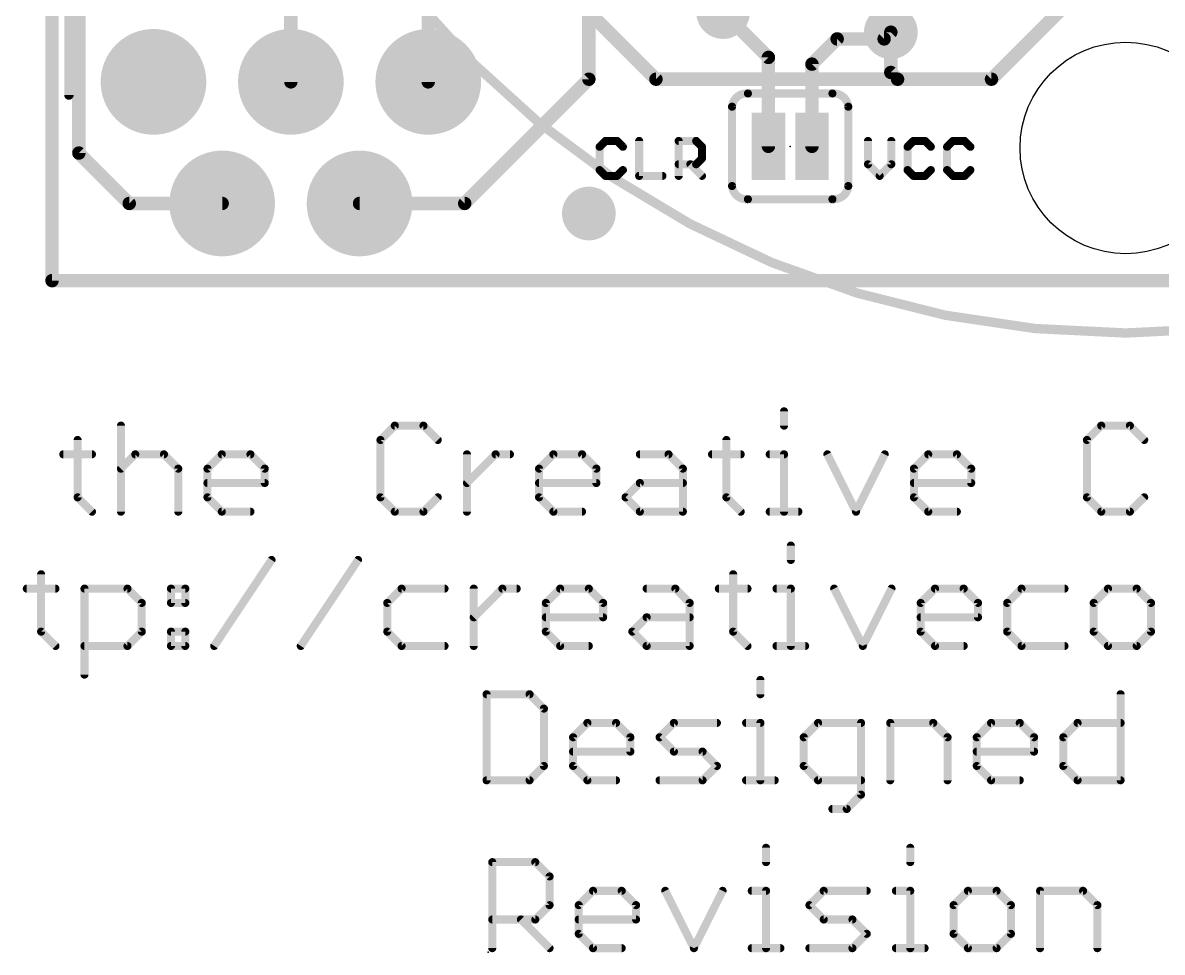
# Model space of a CAD drawing. Extents: x -24 to 84, y -14 to 41.
# Drawn here: x -0.55 to 21.01, y -12.7 to 4.88 of the extents above; entities that cross this region are included whole.
import ezdxf

# ---------------------------------------------------------------- set-up
doc = ezdxf.new("R2010")
doc.units = 0
for name, color, linetype in [('1', 12, 'CONTINUOUS'), ('16', 132, 'CONTINUOUS'), ('17', 110, 'CONTINUOUS'), ('18', 110, 'CONTINUOUS'), ('20', 53, 'CONTINUOUS'), ('21', 41, 'CONTINUOUS'), ('22', 40, 'CONTINUOUS'), ('23', 53, 'CONTINUOUS'), ('51', 53, 'CONTINUOUS')]:
    doc.layers.add(name, color=color, linetype=linetype)

# ---------------------------------------------------------------- blocks, each defined once
blk = doc.blocks.new('RECT')
blk.add_solid([(-0.5, -0.5), (0.5, -0.5), (-0.5, 0.5), (0.5, 0.5)])
blk = doc.blocks.new('ROUNDP')
at = {"const_width": 0.5}
blk.add_lwpolyline([(0, -0.25, 1), (0, 0.25, 1), (0, -0.25)], format="xyb", dxfattribs=at)
blk = doc.blocks.new('ROUNDV')
at = {"const_width": 0.5}
blk.add_lwpolyline([(0, -0.25, 1), (0, 0.25, 1), (0, -0.25)], format="xyb", dxfattribs=at)

msp = doc.modelspace()

# ---------------------------------------------------------------- linework, layer by layer
at = {"layer": '1', "const_width": 0.254}
for points in [[(0, 40.64), (0, 0)], [(10.16, 3.81), (10.16, 6.77)], [(7.12, 3.76), (7.12, 6.27)], [(0.508, 2.413), (0.508, 5.588)], [(4.52, 3.76), (4.52, 5.155)], [(13.5581, 4.2219), (12.7, 5.08)], [(15.748, 4.572), (15.875, 4.699)], [(14.3819, 4.0949), (14.859, 4.572)], [(14.859, 4.572), (15.748, 4.572)], [(13.5581, 2.54), (13.5581, 4.2219)], [(14.3819, 2.54), (14.3819, 4.0949)], [(7.81, 1.46), (10.16, 3.81)], [(0.508, 2.413), (1.461, 1.46)], [(1.461, 1.46), (3.22, 1.46)], [(5.82, 1.46), (7.81, 1.46)], [(0, 0), (40.64, 0)]]:
    msp.add_lwpolyline(points, dxfattribs=at)
at = {"layer": '1', "const_width": 0.127}
for points in [[(15.9199, 4.6541, 1), (15.8301, 4.7439)], [(14.859, 4.6355, 1), (14.859, 4.5085)], [(14.9039, 4.5271, 1), (14.8141, 4.6169)], [(15.7031, 4.6169, 1), (15.7929, 4.5271)], [(15.748, 4.5085, 1), (15.748, 4.6355)], [(13.6216, 4.2219, 1), (13.4946, 4.2219)], [(13.5132, 4.177, 1), (13.603, 4.2668)], [(14.4454, 4.0949, 1), (14.3184, 4.0949)], [(14.337, 4.1398, 1), (14.4268, 4.05)], [(10.2049, 3.7651, 1), (10.1151, 3.8549)], [(4.4565, 3.76, 1), (4.5835, 3.76)], [(7.0565, 3.76, 1), (7.1835, 3.76)], [(10.0965, 3.81, 1), (10.2235, 3.81)], [(13.4946, 2.54, 1), (13.6216, 2.54)], [(14.3184, 2.54, 1), (14.4454, 2.54)], [(0.5529, 2.4579, 1), (0.4631, 2.3681)], [(0.4445, 2.413, 1), (0.5715, 2.413)], [(1.461, 1.5235, 1), (1.461, 1.3965)], [(1.4161, 1.4151, 1), (1.5059, 1.5049)], [(3.22, 1.3965, 1), (3.22, 1.5235)], [(5.82, 1.5235, 1), (5.82, 1.3965)], [(7.7651, 1.5049, 1), (7.8549, 1.4151)], [(7.81, 1.3965, 1), (7.81, 1.5235)], [(0, 0.0635, 1), (0, -0.0635)], [(-0.0635, 0, 1), (0.0635, 0)]]:
    msp.add_lwpolyline(points, format="xyb", dxfattribs=at)
at = {"layer": '16', "const_width": 0.254}
for points in [[(0, 40.64), (0, 0)], [(10.16, 5.08), (11.43, 3.81)], [(19.114, 5.144), (17.78, 3.81)], [(15.875, 4.699), (15.875, 3.937)], [(16.002, 3.81), (11.43, 3.81)], [(15.875, 3.937), (16.002, 3.81)], [(17.78, 3.81), (16.002, 3.81)], [(0, 0), (40.64, 0)]]:
    msp.add_lwpolyline(points, dxfattribs=at)
at = {"layer": '16', "const_width": 0.127}
for points in [[(15.9385, 4.699, 1), (15.8115, 4.699)], [(11.43, 3.8735, 1), (11.43, 3.7465)], [(11.3851, 3.7651, 1), (11.4749, 3.8549)], [(15.9199, 3.9819, 1), (15.8301, 3.8921)], [(15.8115, 3.937, 1), (15.9385, 3.937)], [(16.002, 3.8735, 1), (16.002, 3.7465)], [(15.9571, 3.7651, 1), (16.0469, 3.8549)], [(16.002, 3.7465, 1), (16.002, 3.8735)], [(17.7351, 3.8549, 1), (17.8249, 3.7651)], [(17.78, 3.7465, 1), (17.78, 3.8735)], [(0, 0.0635, 1), (0, -0.0635)], [(-0.0635, 0, 1), (0.0635, 0)]]:
    msp.add_lwpolyline(points, format="xyb", dxfattribs=at)
at = {"layer": '20', "const_width": 0.2032}
for points in [[(0, 40.64), (0, 0)], [(0, 0), (40.64, 0)]]:
    msp.add_lwpolyline(points, dxfattribs=at)
at = {"layer": '20', "const_width": 0.1016}
for points in [[(0, 0.0508, 1), (0, -0.0508)], [(-0.0508, 0, 1), (0.0508, 0)]]:
    msp.add_lwpolyline(points, format="xyb", dxfattribs=at)
at = {"layer": '20'}
msp.add_circle((20.32, 2.51), 2, dxfattribs=at)
at = {"layer": '21'}
for points, const_width in [([(13.17, 3.54, 0.4142), (12.87, 3.29)], 0.1524), ([(13.17, 3.5781, 1), (13.17, 3.5019)], 0.0762), ([(13.1666, 3.5021, 1), (13.1734, 3.5779)], 0.0762), ([(15.07, 3.29, 0.4148), (14.77, 3.54)], 0.1524), ([(14.7665, 3.5779, 1), (14.7735, 3.5021)], 0.0762), ([(14.77, 3.5019, 1), (14.77, 3.5781)], 0.0762), ([(12.9081, 3.29, 1), (12.8319, 3.29)], 0.0762), ([(12.8321, 3.2934, 1), (12.9079, 3.2866)], 0.0762), ([(15.1081, 3.29, 1), (15.0319, 3.29)], 0.0762), ([(15.0321, 3.2866, 1), (15.1079, 3.2934)], 0.0762), ([(10.4013, 2.532, 1), (10.3251, 2.532)], 0.0762), ([(10.3363, 2.5589, 1), (10.3901, 2.5051)], 0.0762), ([(10.4734, 2.6803, 1), (10.4734, 2.6041)], 0.0762), ([(10.5003, 2.6152, 1), (10.4464, 2.6691)], 0.0762), ([(10.7206, 2.6691, 1), (10.6667, 2.6152)], 0.0762), ([(10.6937, 2.6041, 1), (10.6937, 2.6803)], 0.0762), ([(10.7769, 2.5051, 1), (10.8308, 2.5589)], 0.0762), ([(11.1497, 2.6422, 1), (11.0735, 2.6422)], 0.0762), ([(11.8981, 2.6422, 1), (11.8219, 2.6422)], 0.0762), ([(11.86, 2.6803, 1), (11.86, 2.6041)], 0.0762), ([(12.2175, 2.6691, 1), (12.1636, 2.6152)], 0.0762), ([(12.1905, 2.6041, 1), (12.1905, 2.6803)], 0.0762), ([(12.3388, 2.532, 1), (12.2626, 2.532)], 0.0762), ([(12.2737, 2.5051, 1), (12.3276, 2.5589)], 0.0762), ([(15.4813, 2.6422, 1), (15.4051, 2.6422)], 0.0762), ([(15.9219, 2.6422, 1), (15.8457, 2.6422)], 0.0762), ([(16.2297, 2.532, 1), (16.1535, 2.532)], 0.0762), ([(16.1647, 2.5589, 1), (16.2186, 2.5051)], 0.0762), ([(16.3018, 2.6803, 1), (16.3018, 2.6041)], 0.0762), ([(16.3287, 2.6152, 1), (16.2748, 2.6691)], 0.0762), ([(16.549, 2.6691, 1), (16.4952, 2.6152)], 0.0762), ([(16.5221, 2.6041, 1), (16.5221, 2.6803)], 0.0762), ([(16.6053, 2.5051, 1), (16.6592, 2.5589)], 0.0762), ([(16.9781, 2.532, 1), (16.9019, 2.532)], 0.0762), ([(16.9131, 2.5589, 1), (16.967, 2.5051)], 0.0762), ([(17.0502, 2.6803, 1), (17.0502, 2.6041)], 0.0762), ([(17.0771, 2.6152, 1), (17.0232, 2.6691)], 0.0762), ([(17.2975, 2.6691, 1), (17.2436, 2.6152)], 0.0762), ([(17.2705, 2.6041, 1), (17.2705, 2.6803)], 0.0762), ([(17.3537, 2.5051, 1), (17.4076, 2.5589)], 0.0762), ([(12.3276, 2.2847, 1), (12.2737, 2.3386)], 0.0762), ([(10.3901, 2.1183, 1), (10.3363, 2.0644)], 0.0762), ([(10.8308, 2.0644, 1), (10.7769, 2.1183)], 0.0762), ([(11.86, 2.2396, 1), (11.86, 2.1634)], 0.0762), ([(12.1073, 2.2285, 1), (12.0534, 2.1746)], 0.0762), ([(12.1636, 2.2285, 1), (12.2175, 2.1746)], 0.0762), ([(12.1905, 2.1634, 1), (12.1905, 2.2396)], 0.0762), ([(12.2626, 2.3117, 1), (12.3388, 2.3117)], 0.0762), ([(15.4701, 2.2285, 1), (15.4163, 2.1746)], 0.0762), ([(15.4051, 2.2015, 1), (15.4813, 2.2015)], 0.0762), ([(15.8457, 2.2015, 1), (15.9219, 2.2015)], 0.0762), ([(15.9108, 2.1746, 1), (15.8569, 2.2285)], 0.0762), ([(16.2186, 2.1183, 1), (16.1647, 2.0644)], 0.0762), ([(16.6592, 2.0644, 1), (16.6053, 2.1183)], 0.0762), ([(16.967, 2.1183, 1), (16.9131, 2.0644)], 0.0762), ([(17.4076, 2.0644, 1), (17.3537, 2.1183)], 0.0762), ([(10.3251, 2.0914, 1), (10.4013, 2.0914)], 0.0762), ([(10.4734, 2.0193, 1), (10.4734, 1.9431)], 0.0762), ([(10.4464, 1.9543, 1), (10.5003, 2.0081)], 0.0762), ([(10.6667, 2.0081, 1), (10.7206, 1.9543)], 0.0762), ([(10.6937, 1.9431, 1), (10.6937, 2.0193)], 0.0762), ([(11.1116, 2.0193, 1), (11.1116, 1.9431)], 0.0762), ([(11.0735, 1.9812, 1), (11.1497, 1.9812)], 0.0762), ([(11.5523, 1.9431, 1), (11.5523, 2.0193)], 0.0762), ([(11.8219, 1.9812, 1), (11.8981, 1.9812)], 0.0762), ([(12.2737, 1.9543, 1), (12.3276, 2.0081)], 0.0762), ([(15.6366, 2.0081, 1), (15.6905, 1.9543)], 0.0762), ([(15.6366, 1.9543, 1), (15.6905, 2.0081)], 0.0762), ([(16.1535, 2.0914, 1), (16.2297, 2.0914)], 0.0762), ([(16.3018, 2.0193, 1), (16.3018, 1.9431)], 0.0762), ([(16.2748, 1.9543, 1), (16.3287, 2.0081)], 0.0762), ([(16.4952, 2.0081, 1), (16.549, 1.9543)], 0.0762), ([(16.5221, 1.9431, 1), (16.5221, 2.0193)], 0.0762), ([(16.9019, 2.0914, 1), (16.9781, 2.0914)], 0.0762), ([(17.0502, 2.0193, 1), (17.0502, 1.9431)], 0.0762), ([(17.0232, 1.9543, 1), (17.0771, 2.0081)], 0.0762), ([(17.2436, 2.0081, 1), (17.2975, 1.9543)], 0.0762), ([(17.2705, 1.9431, 1), (17.2705, 2.0193)], 0.0762), ([(12.87, 1.79, 0.4142), (13.17, 1.54)], 0.1524), ([(12.9079, 1.7934, 1), (12.8321, 1.7866)], 0.0762), ([(12.8319, 1.79, 1), (12.9081, 1.79)], 0.0762), ([(14.77, 1.54, 0.4142), (15.07, 1.79)], 0.1524), ([(15.0319, 1.79, 1), (15.1081, 1.79)], 0.0762), ([(15.1079, 1.7866, 1), (15.0321, 1.7934)], 0.0762), ([(13.17, 1.5781, 1), (13.17, 1.5019)], 0.0762), ([(13.1734, 1.5021, 1), (13.1666, 1.5779)], 0.0762), ([(14.7734, 1.5779, 1), (14.7666, 1.5021)], 0.0762), ([(14.77, 1.5019, 1), (14.77, 1.5781)], 0.0762)]:
    msp.add_lwpolyline(points, format="xyb", dxfattribs=dict(at, const_width=const_width))
at = {"layer": '21', "const_width": 0.1524}
for points in [[(13.17, 3.54), (14.77, 3.54)], [(12.87, 3.29), (12.87, 1.79)], [(15.07, 3.29), (15.07, 1.79)], [(10.4734, 2.6422), (10.3632, 2.532)], [(10.3632, 2.532), (10.3632, 2.0914)], [(10.6937, 2.6422), (10.4734, 2.6422)], [(10.8038, 2.532), (10.6937, 2.6422)], [(11.1116, 2.6422), (11.1116, 1.9812)], [(11.86, 1.9812), (11.86, 2.6422)], [(11.86, 2.6422), (12.1905, 2.6422)], [(12.1905, 2.6422), (12.3007, 2.532)], [(12.3007, 2.532), (12.3007, 2.3117)], [(15.4432, 2.6422), (15.4432, 2.2015)], [(15.8838, 2.2015), (15.8838, 2.6422)], [(16.3018, 2.6422), (16.1916, 2.532)], [(16.1916, 2.532), (16.1916, 2.0914)], [(16.5221, 2.6422), (16.3018, 2.6422)], [(16.6323, 2.532), (16.5221, 2.6422)], [(17.0502, 2.6422), (16.94, 2.532)], [(16.94, 2.532), (16.94, 2.0914)], [(17.2705, 2.6422), (17.0502, 2.6422)], [(17.3807, 2.532), (17.2705, 2.6422)], [(12.3007, 2.3117), (12.1905, 2.2015)], [(10.3632, 2.0914), (10.4734, 1.9812)], [(10.6937, 1.9812), (10.8038, 2.0914)], [(12.1905, 2.2015), (11.86, 2.2015)], [(12.0804, 2.2015), (12.3007, 1.9812)], [(15.4432, 2.2015), (15.6635, 1.9812)], [(15.6635, 1.9812), (15.8838, 2.2015)], [(16.1916, 2.0914), (16.3018, 1.9812)], [(16.5221, 1.9812), (16.6323, 2.0914)], [(16.94, 2.0914), (17.0502, 1.9812)], [(17.2705, 1.9812), (17.3807, 2.0914)], [(10.4734, 1.9812), (10.6937, 1.9812)], [(11.1116, 1.9812), (11.5523, 1.9812)], [(16.3018, 1.9812), (16.5221, 1.9812)], [(17.0502, 1.9812), (17.2705, 1.9812)], [(14.77, 1.54), (13.17, 1.54)]]:
    msp.add_lwpolyline(points, dxfattribs=at)
at = {"layer": '22'}
for points, const_width in [([(20.32, -0.99, 1), (20.32, 34.01, 1), (20.32, -0.99)], 0.1778), ([(0.2756, 3.51, 1), (0.3644, 3.51)], 0.0889)]:
    msp.add_lwpolyline(points, format="xyb", dxfattribs=dict(at, const_width=const_width))
at = {"layer": '22', "const_width": 0.1778}
msp.add_lwpolyline([(0.32, 29.51), (0.32, 3.51)], dxfattribs=at)
at = {"layer": '23'}
for p in [(13.97, 2.54), (8.255, -12.7)]:
    msp.add_point(p, dxfattribs=at)
at = {"layer": '51', "const_width": 0.1524}
for points in [[(13.8541, -2.4706), (13.8541, -2.7418)], [(1.3043, -2.7418), (1.3043, -4.3688)], [(6.4869, -2.7418), (6.2157, -3.013)], [(7.0292, -2.7418), (6.4869, -2.7418)], [(7.3004, -3.013), (7.0292, -2.7418)], [(19.857, -2.7418), (19.5859, -3.013)], [(20.3994, -2.7418), (19.857, -2.7418)], [(20.6705, -3.013), (20.3994, -2.7418)], [(0.484, -3.013), (0.484, -4.0976)], [(6.2157, -3.013), (6.2157, -4.0976)], [(12.7627, -3.013), (12.7627, -4.0976)], [(19.5859, -3.013), (19.5859, -4.0976)], [(0.2128, -3.2841), (0.7552, -3.2841)], [(1.3043, -3.5553), (1.5754, -3.2841)], [(1.5754, -3.2841), (2.1178, -3.2841)], [(2.1178, -3.2841), (2.3889, -3.5553)], [(2.9414, -3.5553), (3.2126, -3.2841)], [(3.2126, -3.2841), (3.7549, -3.2841)], [(3.7549, -3.2841), (4.0261, -3.5553)], [(7.8529, -4.3688), (7.8529, -3.2841)], [(7.8529, -3.8265), (8.3952, -3.2841)], [(8.3952, -3.2841), (8.6664, -3.2841)], [(9.2172, -3.5553), (9.4884, -3.2841)], [(9.4884, -3.2841), (10.0307, -3.2841)], [(10.0307, -3.2841), (10.3019, -3.5553)], [(11.1255, -3.2841), (11.6679, -3.2841)], [(11.6679, -3.2841), (11.939, -3.5553)], [(12.4915, -3.2841), (13.0338, -3.2841)], [(13.583, -3.2841), (13.8541, -3.2841)], [(13.8541, -3.2841), (13.8541, -4.3688)], [(14.6744, -3.2841), (15.2167, -4.3688)], [(15.2167, -4.3688), (15.7591, -3.2841)], [(16.3115, -3.5553), (16.5827, -3.2841)], [(16.5827, -3.2841), (17.125, -3.2841)], [(17.125, -3.2841), (17.3962, -3.5553)], [(2.3889, -3.5553), (2.3889, -4.3688)], [(2.9414, -4.0976), (2.9414, -3.5553)], [(4.0261, -3.5553), (4.0261, -3.8265)], [(9.2172, -4.0976), (9.2172, -3.5553)], [(10.3019, -3.5553), (10.3019, -3.8265)], [(11.939, -3.5553), (11.939, -4.3688)], [(16.3115, -4.0976), (16.3115, -3.5553)], [(17.3962, -3.5553), (17.3962, -3.8265)], [(4.0261, -3.8265), (2.9414, -3.8265)], [(10.3019, -3.8265), (9.2172, -3.8265)], [(10.8544, -4.0976), (11.1255, -3.8265)], [(11.1255, -3.8265), (11.939, -3.8265)], [(17.3962, -3.8265), (16.3115, -3.8265)], [(0.484, -4.0976), (0.7552, -4.3688)], [(3.2126, -4.3688), (2.9414, -4.0976)], [(6.2157, -4.0976), (6.4869, -4.3688)], [(7.0292, -4.3688), (7.3004, -4.0976)], [(9.4884, -4.3688), (9.2172, -4.0976)], [(11.1255, -4.3688), (10.8544, -4.0976)], [(12.7627, -4.0976), (13.0338, -4.3688)], [(16.5827, -4.3688), (16.3115, -4.0976)], [(19.5859, -4.0976), (19.857, -4.3688)], [(20.3994, -4.3688), (20.6705, -4.0976)], [(3.7549, -4.3688), (3.2126, -4.3688)], [(6.4869, -4.3688), (7.0292, -4.3688)], [(10.0307, -4.3688), (9.4884, -4.3688)], [(11.939, -4.3688), (11.1255, -4.3688)], [(13.583, -4.3688), (14.1253, -4.3688)], [(17.125, -4.3688), (16.5827, -4.3688)], [(19.857, -4.3688), (20.3994, -4.3688)], [(13.9825, -5.0106), (13.9825, -5.2818)], [(3.0698, -6.9088), (4.1545, -5.2818)], [(4.707, -6.9088), (5.7917, -5.2818)], [(-0.2062, -5.553), (-0.2062, -6.6376)], [(12.8911, -5.553), (12.8911, -6.6376)], [(-0.4773, -5.8241), (0.065, -5.8241)], [(0.6141, -7.4511), (0.6141, -5.8241)], [(0.6141, -5.8241), (1.4276, -5.8241)], [(1.4276, -5.8241), (1.6988, -6.0953)], [(2.2513, -5.8241), (2.5224, -5.8241)], [(2.2513, -6.0953), (2.2513, -5.8241)], [(2.5224, -5.8241), (2.5224, -6.0953)], [(6.6153, -5.8241), (6.3442, -6.0953)], [(7.4288, -5.8241), (6.6153, -5.8241)], [(7.9813, -6.9088), (7.9813, -5.8241)], [(7.9813, -6.3665), (8.5236, -5.8241)], [(8.5236, -5.8241), (8.7948, -5.8241)], [(9.3456, -6.0953), (9.6168, -5.8241)], [(9.6168, -5.8241), (10.1591, -5.8241)], [(10.1591, -5.8241), (10.4303, -6.0953)], [(11.2539, -5.8241), (11.7963, -5.8241)], [(11.7963, -5.8241), (12.0674, -6.0953)], [(12.6199, -5.8241), (13.1623, -5.8241)], [(13.7114, -5.8241), (13.9825, -5.8241)], [(13.9825, -5.8241), (13.9825, -6.9088)], [(14.8028, -5.8241), (15.3451, -6.9088)], [(15.3451, -6.9088), (15.8875, -5.8241)], [(16.44, -6.0953), (16.7111, -5.8241)], [(16.7111, -5.8241), (17.2534, -5.8241)], [(17.2534, -5.8241), (17.5246, -6.0953)], [(18.3483, -5.8241), (18.0771, -6.0953)], [(19.1618, -5.8241), (18.3483, -5.8241)], [(19.9854, -5.8241), (19.7143, -6.0953)], [(20.5278, -5.8241), (19.9854, -5.8241)], [(20.7989, -6.0953), (20.5278, -5.8241)], [(1.6988, -6.0953), (1.6988, -6.6376)], [(2.5224, -6.0953), (2.2513, -6.0953)], [(6.3442, -6.0953), (6.3442, -6.6376)], [(9.3456, -6.6376), (9.3456, -6.0953)], [(10.4303, -6.0953), (10.4303, -6.3665)], [(12.0674, -6.0953), (12.0674, -6.9088)], [(16.44, -6.6376), (16.44, -6.0953)], [(17.5246, -6.0953), (17.5246, -6.3665)], [(18.0771, -6.0953), (18.0771, -6.6376)], [(19.7143, -6.0953), (19.7143, -6.6376)], [(20.7989, -6.6376), (20.7989, -6.0953)], [(10.4303, -6.3665), (9.3456, -6.3665)], [(10.9828, -6.6376), (11.2539, -6.3665)], [(11.2539, -6.3665), (12.0674, -6.3665)], [(17.5246, -6.3665), (16.44, -6.3665)], [(-0.2062, -6.6376), (0.065, -6.9088)], [(1.6988, -6.6376), (1.4276, -6.9088)], [(2.2513, -6.6376), (2.5224, -6.6376)], [(2.2513, -6.9088), (2.2513, -6.6376)], [(2.5224, -6.6376), (2.5224, -6.9088)], [(6.3442, -6.6376), (6.6153, -6.9088)], [(9.6168, -6.9088), (9.3456, -6.6376)], [(11.2539, -6.9088), (10.9828, -6.6376)], [(12.8911, -6.6376), (13.1623, -6.9088)], [(16.7111, -6.9088), (16.44, -6.6376)], [(18.0771, -6.6376), (18.3483, -6.9088)], [(19.7143, -6.6376), (19.9854, -6.9088)], [(20.5278, -6.9088), (20.7989, -6.6376)], [(1.4276, -6.9088), (0.6141, -6.9088)], [(2.5224, -6.9088), (2.2513, -6.9088)], [(6.6153, -6.9088), (7.4288, -6.9088)], [(10.1591, -6.9088), (9.6168, -6.9088)], [(12.0674, -6.9088), (11.2539, -6.9088)], [(13.7114, -6.9088), (14.2537, -6.9088)], [(17.2534, -6.9088), (16.7111, -6.9088)], [(18.3483, -6.9088), (19.1618, -6.9088)], [(19.9854, -6.9088), (20.5278, -6.9088)], [(13.4067, -7.5506), (13.4067, -7.8218)], [(8.2241, -7.8218), (8.2241, -9.4488)], [(9.0376, -7.8218), (8.2241, -7.8218)], [(9.3087, -8.093), (9.0376, -7.8218)], [(20.2231, -7.8218), (20.2231, -9.4488)], [(9.3087, -9.1776), (9.3087, -8.093)], [(9.8612, -8.6353), (10.1324, -8.3641)], [(10.1324, -8.3641), (10.6747, -8.3641)], [(10.6747, -8.3641), (10.9459, -8.6353)], [(11.4984, -8.6353), (11.7696, -8.3641)], [(11.7696, -8.3641), (12.5831, -8.3641)], [(13.1355, -8.3641), (13.4067, -8.3641)], [(13.4067, -8.3641), (13.4067, -9.4488)], [(14.4981, -8.3641), (14.227, -8.6353)], [(15.3116, -8.3641), (14.4981, -8.3641)], [(15.3116, -9.72), (15.3116, -8.3641)], [(15.8641, -9.4488), (15.8641, -8.3641)], [(15.8641, -8.3641), (16.6776, -8.3641)], [(16.6776, -8.3641), (16.9488, -8.6353)], [(17.5013, -8.6353), (17.7725, -8.3641)], [(17.7725, -8.3641), (18.3148, -8.3641)], [(18.3148, -8.3641), (18.586, -8.6353)], [(19.1385, -8.6353), (19.4096, -8.3641)], [(19.4096, -8.3641), (20.2231, -8.3641)], [(9.8612, -9.1776), (9.8612, -8.6353)], [(10.9459, -8.6353), (10.9459, -8.9065)], [(11.7696, -8.9065), (11.4984, -8.6353)], [(14.227, -8.6353), (14.227, -9.1776)], [(16.9488, -8.6353), (16.9488, -9.4488)], [(17.5013, -9.1776), (17.5013, -8.6353)], [(18.586, -8.6353), (18.586, -8.9065)], [(19.1385, -9.1776), (19.1385, -8.6353)], [(10.9459, -8.9065), (9.8612, -8.9065)], [(12.3119, -8.9065), (11.7696, -8.9065)], [(12.5831, -9.1776), (12.3119, -8.9065)], [(18.586, -8.9065), (17.5013, -8.9065)], [(9.0376, -9.4488), (9.3087, -9.1776)], [(10.1324, -9.4488), (9.8612, -9.1776)], [(12.3119, -9.4488), (12.5831, -9.1776)], [(14.227, -9.1776), (14.4981, -9.4488)], [(17.7725, -9.4488), (17.5013, -9.1776)], [(19.4096, -9.4488), (19.1385, -9.1776)], [(8.2241, -9.4488), (9.0376, -9.4488)], [(10.6747, -9.4488), (10.1324, -9.4488)], [(11.4984, -9.4488), (12.3119, -9.4488)], [(13.1355, -9.4488), (13.6779, -9.4488)], [(14.4981, -9.4488), (15.3116, -9.4488)], [(18.3148, -9.4488), (17.7725, -9.4488)], [(20.2231, -9.4488), (19.4096, -9.4488)], [(15.0405, -9.9911), (15.3116, -9.72)], [(14.7693, -9.9911), (15.0405, -9.9911)], [(13.5138, -10.7256), (13.5138, -10.9968)], [(16.2424, -10.7256), (16.2424, -10.9968)], [(8.3312, -12.6238), (8.3312, -10.9968)], [(8.3312, -10.9968), (9.1447, -10.9968)], [(9.1447, -10.9968), (9.4159, -11.268)], [(9.4159, -11.268), (9.4159, -11.8103)], [(9.9684, -11.8103), (10.2395, -11.5391)], [(10.2395, -11.5391), (10.7819, -11.5391)], [(10.7819, -11.5391), (11.053, -11.8103)], [(11.6055, -11.5391), (12.1478, -12.6238)], [(12.1478, -12.6238), (12.6902, -11.5391)], [(13.2427, -11.5391), (13.5138, -11.5391)], [(13.5138, -11.5391), (13.5138, -12.6238)], [(14.3341, -11.8103), (14.6053, -11.5391)], [(14.6053, -11.5391), (15.4188, -11.5391)], [(15.9713, -11.5391), (16.2424, -11.5391)], [(16.2424, -11.5391), (16.2424, -12.6238)], [(17.3339, -11.5391), (17.0627, -11.8103)], [(17.8762, -11.5391), (17.3339, -11.5391)], [(18.1474, -11.8103), (17.8762, -11.5391)], [(18.6999, -12.6238), (18.6999, -11.5391)], [(18.6999, -11.5391), (19.5134, -11.5391)], [(19.5134, -11.5391), (19.7845, -11.8103)], [(9.4159, -11.8103), (9.1447, -12.0815)], [(9.9684, -12.3526), (9.9684, -11.8103)], [(11.053, -11.8103), (11.053, -12.0815)], [(14.6053, -12.0815), (14.3341, -11.8103)], [(17.0627, -11.8103), (17.0627, -12.3526)], [(18.1474, -12.3526), (18.1474, -11.8103)], [(19.7845, -11.8103), (19.7845, -12.6238)], [(9.1447, -12.0815), (8.3312, -12.0815)], [(8.8735, -12.0815), (9.4159, -12.6238)], [(11.053, -12.0815), (9.9684, -12.0815)], [(15.1476, -12.0815), (14.6053, -12.0815)], [(15.4188, -12.3526), (15.1476, -12.0815)], [(10.2395, -12.6238), (9.9684, -12.3526)], [(15.1476, -12.6238), (15.4188, -12.3526)], [(17.0627, -12.3526), (17.3339, -12.6238)], [(17.8762, -12.6238), (18.1474, -12.3526)], [(10.7819, -12.6238), (10.2395, -12.6238)], [(13.2427, -12.6238), (13.785, -12.6238)], [(14.3341, -12.6238), (15.1476, -12.6238)], [(15.9713, -12.6238), (16.5136, -12.6238)], [(17.3339, -12.6238), (17.8762, -12.6238)]]:
    msp.add_lwpolyline(points, dxfattribs=at)
at = {"layer": '51', "const_width": 0.0762}
for points in [[(13.8922, -2.4706, 1), (13.816, -2.4706)], [(1.3424, -2.7418, 1), (1.2662, -2.7418)], [(6.4869, -2.7037, 1), (6.4869, -2.7799)], [(6.5139, -2.7688, 1), (6.46, -2.7149)], [(7.0562, -2.7149, 1), (7.0023, -2.7688)], [(7.0292, -2.7799, 1), (7.0292, -2.7037)], [(13.816, -2.7418, 1), (13.8922, -2.7418)], [(19.857, -2.7037, 1), (19.857, -2.7799)], [(19.884, -2.7688, 1), (19.8301, -2.7149)], [(20.4263, -2.7149, 1), (20.3724, -2.7688)], [(20.3994, -2.7799, 1), (20.3994, -2.7037)], [(0.5221, -3.013, 1), (0.4459, -3.013)], [(6.2538, -3.013, 1), (6.1776, -3.013)], [(6.1888, -2.986, 1), (6.2427, -3.0399)], [(7.2735, -3.0399, 1), (7.3273, -2.986)], [(12.8008, -3.013, 1), (12.7246, -3.013)], [(19.5589, -2.986, 1), (19.6128, -3.0399)], [(19.624, -3.013, 1), (19.5478, -3.013)], [(20.6436, -3.0399, 1), (20.6975, -2.986)], [(0.2128, -3.246, 1), (0.2128, -3.3222)], [(0.7552, -3.3222, 1), (0.7552, -3.246)], [(1.5754, -3.246, 1), (1.5754, -3.3222)], [(1.6024, -3.3111, 1), (1.5485, -3.2572)], [(2.1447, -3.2572, 1), (2.0908, -3.3111)], [(2.1178, -3.3222, 1), (2.1178, -3.246)], [(3.2126, -3.246, 1), (3.2126, -3.3222)], [(3.2395, -3.3111, 1), (3.1857, -3.2572)], [(3.7819, -3.2572, 1), (3.728, -3.3111)], [(3.7549, -3.3222, 1), (3.7549, -3.246)], [(7.891, -3.2841, 1), (7.8148, -3.2841)], [(8.3952, -3.246, 1), (8.3952, -3.3222)], [(8.4222, -3.3111, 1), (8.3683, -3.2572)], [(8.6664, -3.3222, 1), (8.6664, -3.246)], [(9.4884, -3.246, 1), (9.4884, -3.3222)], [(9.5153, -3.3111, 1), (9.4614, -3.2572)], [(10.0576, -3.2572, 1), (10.0038, -3.3111)], [(10.0307, -3.3222, 1), (10.0307, -3.246)], [(11.1255, -3.246, 1), (11.1255, -3.3222)], [(11.6948, -3.2572, 1), (11.6409, -3.3111)], [(11.6679, -3.3222, 1), (11.6679, -3.246)], [(12.4915, -3.246, 1), (12.4915, -3.3222)], [(13.0338, -3.3222, 1), (13.0338, -3.246)], [(13.583, -3.246, 1), (13.583, -3.3222)], [(13.8922, -3.2841, 1), (13.816, -3.2841)], [(13.8541, -3.3222, 1), (13.8541, -3.246)], [(14.7085, -3.2671, 1), (14.6403, -3.3012)], [(15.7931, -3.3012, 1), (15.725, -3.2671)], [(16.5827, -3.246, 1), (16.5827, -3.3222)], [(16.6097, -3.3111, 1), (16.5558, -3.2572)], [(17.152, -3.2572, 1), (17.0981, -3.3111)], [(17.125, -3.3222, 1), (17.125, -3.246)], [(1.2773, -3.5284, 1), (1.3312, -3.5822)], [(2.427, -3.5553, 1), (2.3508, -3.5553)], [(2.362, -3.5822, 1), (2.4159, -3.5284)], [(2.9795, -3.5553, 1), (2.9033, -3.5553)], [(2.9145, -3.5284, 1), (2.9684, -3.5822)], [(4.0642, -3.5553, 1), (3.988, -3.5553)], [(3.9992, -3.5822, 1), (4.053, -3.5284)], [(9.2553, -3.5553, 1), (9.1791, -3.5553)], [(9.1903, -3.5284, 1), (9.2441, -3.5822)], [(10.34, -3.5553, 1), (10.2638, -3.5553)], [(10.2749, -3.5822, 1), (10.3288, -3.5284)], [(11.9771, -3.5553, 1), (11.9009, -3.5553)], [(11.9121, -3.5822, 1), (11.966, -3.5284)], [(16.3496, -3.5553, 1), (16.2734, -3.5553)], [(16.2846, -3.5284, 1), (16.3385, -3.5822)], [(17.4343, -3.5553, 1), (17.3581, -3.5553)], [(17.3693, -3.5822, 1), (17.4231, -3.5284)], [(2.9414, -3.7884, 1), (2.9414, -3.8646)], [(3.988, -3.8265, 1), (4.0642, -3.8265)], [(4.0261, -3.8646, 1), (4.0261, -3.7884)], [(7.826, -3.7995, 1), (7.8798, -3.8534)], [(9.2172, -3.7884, 1), (9.2172, -3.8646)], [(10.2638, -3.8265, 1), (10.34, -3.8265)], [(10.3019, -3.8646, 1), (10.3019, -3.7884)], [(11.1255, -3.7884, 1), (11.1255, -3.8646)], [(11.1525, -3.8534, 1), (11.0986, -3.7995)], [(11.939, -3.8646, 1), (11.939, -3.7884)], [(16.3115, -3.7884, 1), (16.3115, -3.8646)], [(17.3581, -3.8265, 1), (17.4343, -3.8265)], [(17.3962, -3.8646, 1), (17.3962, -3.7884)], [(0.5109, -4.0707, 1), (0.4571, -4.1246)], [(0.4459, -4.0976, 1), (0.5221, -4.0976)], [(2.9684, -4.0707, 1), (2.9145, -4.1246)], [(2.9033, -4.0976, 1), (2.9795, -4.0976)], [(6.2427, -4.0707, 1), (6.1888, -4.1246)], [(6.1776, -4.0976, 1), (6.2538, -4.0976)], [(7.3273, -4.1246, 1), (7.2735, -4.0707)], [(9.2441, -4.0707, 1), (9.1903, -4.1246)], [(9.1791, -4.0976, 1), (9.2553, -4.0976)], [(10.8813, -4.0707, 1), (10.8274, -4.1246)], [(10.8274, -4.0707, 1), (10.8813, -4.1246)], [(12.7896, -4.0707, 1), (12.7357, -4.1246)], [(12.7246, -4.0976, 1), (12.8008, -4.0976)], [(16.3385, -4.0707, 1), (16.2846, -4.1246)], [(16.2734, -4.0976, 1), (16.3496, -4.0976)], [(19.6128, -4.0707, 1), (19.5589, -4.1246)], [(19.5478, -4.0976, 1), (19.624, -4.0976)], [(20.6975, -4.1246, 1), (20.6436, -4.0707)], [(0.7282, -4.3957, 1), (0.7821, -4.3419)], [(3.2126, -4.3307, 1), (3.2126, -4.4069)], [(3.1857, -4.3957, 1), (3.2395, -4.3419)], [(3.7549, -4.4069, 1), (3.7549, -4.3307)], [(6.4869, -4.3307, 1), (6.4869, -4.4069)], [(6.46, -4.3957, 1), (6.5139, -4.3419)], [(7.0023, -4.3419, 1), (7.0562, -4.3957)], [(7.0292, -4.4069, 1), (7.0292, -4.3307)], [(9.4884, -4.3307, 1), (9.4884, -4.4069)], [(9.4614, -4.3957, 1), (9.5153, -4.3419)], [(10.0307, -4.4069, 1), (10.0307, -4.3307)], [(11.1255, -4.3307, 1), (11.1255, -4.4069)], [(11.0986, -4.3957, 1), (11.1525, -4.3419)], [(11.939, -4.4069, 1), (11.939, -4.3307)], [(13.0069, -4.3957, 1), (13.0608, -4.3419)], [(13.583, -4.3307, 1), (13.583, -4.4069)], [(14.1253, -4.4069, 1), (14.1253, -4.3307)], [(16.5827, -4.3307, 1), (16.5827, -4.4069)], [(16.5558, -4.3957, 1), (16.6097, -4.3419)], [(17.125, -4.4069, 1), (17.125, -4.3307)], [(19.857, -4.3307, 1), (19.857, -4.4069)], [(19.8301, -4.3957, 1), (19.884, -4.3419)], [(20.3724, -4.3419, 1), (20.4263, -4.3957)], [(20.3994, -4.4069, 1), (20.3994, -4.3307)], [(1.2662, -4.3688, 1), (1.3424, -4.3688)], [(2.3508, -4.3688, 1), (2.427, -4.3688)], [(7.8148, -4.3688, 1), (7.891, -4.3688)], [(11.9009, -4.3688, 1), (11.9771, -4.3688)], [(13.816, -4.3688, 1), (13.8922, -4.3688)], [(15.1826, -4.3518, 1), (15.2508, -4.3858)], [(15.1826, -4.3858, 1), (15.2508, -4.3518)], [(14.0206, -5.0106, 1), (13.9444, -5.0106)], [(4.1862, -5.3029, 1), (4.1228, -5.2607)], [(5.8234, -5.3029, 1), (5.76, -5.2607)], [(13.9444, -5.2818, 1), (14.0206, -5.2818)], [(-0.1681, -5.553, 1), (-0.2443, -5.553)], [(12.9292, -5.553, 1), (12.853, -5.553)], [(-0.4773, -5.786, 1), (-0.4773, -5.8622)], [(0.065, -5.8622, 1), (0.065, -5.786)], [(0.6522, -5.8241, 1), (0.576, -5.8241)], [(0.6141, -5.786, 1), (0.6141, -5.8622)], [(1.4545, -5.7972, 1), (1.4007, -5.8511)], [(1.4276, -5.8622, 1), (1.4276, -5.786)], [(2.2513, -5.786, 1), (2.2513, -5.8622)], [(2.2894, -5.8241, 1), (2.2132, -5.8241)], [(2.5605, -5.8241, 1), (2.4843, -5.8241)], [(2.5224, -5.8622, 1), (2.5224, -5.786)], [(6.6153, -5.786, 1), (6.6153, -5.8622)], [(6.6423, -5.8511, 1), (6.5884, -5.7972)], [(7.4288, -5.8622, 1), (7.4288, -5.786)], [(8.0194, -5.8241, 1), (7.9432, -5.8241)], [(8.5236, -5.786, 1), (8.5236, -5.8622)], [(8.5506, -5.8511, 1), (8.4967, -5.7972)], [(8.7948, -5.8622, 1), (8.7948, -5.786)], [(9.6168, -5.786, 1), (9.6168, -5.8622)], [(9.6437, -5.8511, 1), (9.5898, -5.7972)], [(10.186, -5.7972, 1), (10.1322, -5.8511)], [(10.1591, -5.8622, 1), (10.1591, -5.786)], [(11.2539, -5.786, 1), (11.2539, -5.8622)], [(11.8232, -5.7972, 1), (11.7693, -5.8511)], [(11.7963, -5.8622, 1), (11.7963, -5.786)], [(12.6199, -5.786, 1), (12.6199, -5.8622)], [(13.1623, -5.8622, 1), (13.1623, -5.786)], [(13.7114, -5.786, 1), (13.7114, -5.8622)], [(14.0206, -5.8241, 1), (13.9444, -5.8241)], [(13.9825, -5.8622, 1), (13.9825, -5.786)], [(14.8369, -5.8071, 1), (14.7687, -5.8412)], [(15.9215, -5.8412, 1), (15.8534, -5.8071)], [(16.7111, -5.786, 1), (16.7111, -5.8622)], [(16.7381, -5.8511, 1), (16.6842, -5.7972)], [(17.2804, -5.7972, 1), (17.2265, -5.8511)], [(17.2534, -5.8622, 1), (17.2534, -5.786)], [(18.3483, -5.786, 1), (18.3483, -5.8622)], [(18.3752, -5.8511, 1), (18.3213, -5.7972)], [(19.1618, -5.8622, 1), (19.1618, -5.786)], [(19.9854, -5.786, 1), (19.9854, -5.8622)], [(20.0124, -5.8511, 1), (19.9585, -5.7972)], [(20.5547, -5.7972, 1), (20.5008, -5.8511)], [(20.5278, -5.8622, 1), (20.5278, -5.786)], [(1.7369, -6.0953, 1), (1.6607, -6.0953)], [(1.6718, -6.1222, 1), (1.7257, -6.0684)], [(2.2513, -6.0572, 1), (2.2513, -6.1334)], [(2.5224, -6.1334, 1), (2.5224, -6.0572)], [(6.3823, -6.0953, 1), (6.3061, -6.0953)], [(6.3172, -6.0684, 1), (6.3711, -6.1222)], [(9.3837, -6.0953, 1), (9.3075, -6.0953)], [(9.3187, -6.0684, 1), (9.3726, -6.1222)], [(10.4684, -6.0953, 1), (10.3922, -6.0953)], [(10.4033, -6.1222, 1), (10.4572, -6.0684)], [(12.1055, -6.0953, 1), (12.0293, -6.0953)], [(12.0405, -6.1222, 1), (12.0944, -6.0684)], [(16.4781, -6.0953, 1), (16.4019, -6.0953)], [(16.413, -6.0684, 1), (16.4669, -6.1222)], [(17.5627, -6.0953, 1), (17.4865, -6.0953)], [(17.4977, -6.1222, 1), (17.5516, -6.0684)], [(18.1152, -6.0953, 1), (18.039, -6.0953)], [(18.0502, -6.0684, 1), (18.1041, -6.1222)], [(19.7524, -6.0953, 1), (19.6762, -6.0953)], [(19.6873, -6.0684, 1), (19.7412, -6.1222)], [(20.837, -6.0953, 1), (20.7608, -6.0953)], [(20.772, -6.1222, 1), (20.8259, -6.0684)], [(2.2132, -6.0953, 1), (2.2894, -6.0953)], [(2.4843, -6.0953, 1), (2.5605, -6.0953)], [(7.9544, -6.3395, 1), (8.0083, -6.3934)], [(9.3456, -6.3284, 1), (9.3456, -6.4046)], [(10.3922, -6.3665, 1), (10.4684, -6.3665)], [(10.4303, -6.4046, 1), (10.4303, -6.3284)], [(11.2539, -6.3284, 1), (11.2539, -6.4046)], [(11.2809, -6.3934, 1), (11.227, -6.3395)], [(12.0674, -6.4046, 1), (12.0674, -6.3284)], [(16.44, -6.3284, 1), (16.44, -6.4046)], [(17.4865, -6.3665, 1), (17.5627, -6.3665)], [(17.5246, -6.4046, 1), (17.5246, -6.3284)], [(-0.1792, -6.6107, 1), (-0.2331, -6.6646)], [(-0.2443, -6.6376, 1), (-0.1681, -6.6376)], [(1.6607, -6.6376, 1), (1.7369, -6.6376)], [(1.7257, -6.6646, 1), (1.6718, -6.6107)], [(2.2513, -6.5995, 1), (2.2513, -6.6757)], [(2.2894, -6.6376, 1), (2.2132, -6.6376)], [(2.5605, -6.6376, 1), (2.4843, -6.6376)], [(2.5224, -6.6757, 1), (2.5224, -6.5995)], [(6.3711, -6.6107, 1), (6.3172, -6.6646)], [(6.3061, -6.6376, 1), (6.3823, -6.6376)], [(9.3726, -6.6107, 1), (9.3187, -6.6646)], [(9.3075, -6.6376, 1), (9.3837, -6.6376)], [(11.0097, -6.6107, 1), (10.9558, -6.6646)], [(10.9558, -6.6107, 1), (11.0097, -6.6646)], [(12.918, -6.6107, 1), (12.8641, -6.6646)], [(12.853, -6.6376, 1), (12.9292, -6.6376)], [(16.4669, -6.6107, 1), (16.413, -6.6646)], [(16.4019, -6.6376, 1), (16.4781, -6.6376)], [(18.1041, -6.6107, 1), (18.0502, -6.6646)], [(18.039, -6.6376, 1), (18.1152, -6.6376)], [(19.7412, -6.6107, 1), (19.6873, -6.6646)], [(19.6762, -6.6376, 1), (19.7524, -6.6376)], [(20.7608, -6.6376, 1), (20.837, -6.6376)], [(20.8259, -6.6646, 1), (20.772, -6.6107)], [(0.0381, -6.9357, 1), (0.0919, -6.8819)], [(0.6141, -6.8707, 1), (0.6141, -6.9469)], [(1.4007, -6.8819, 1), (1.4545, -6.9357)], [(1.4276, -6.9469, 1), (1.4276, -6.8707)], [(2.2513, -6.8707, 1), (2.2513, -6.9469)], [(2.2132, -6.9088, 1), (2.2894, -6.9088)], [(2.4843, -6.9088, 1), (2.5605, -6.9088)], [(2.5224, -6.9469, 1), (2.5224, -6.8707)], [(3.0381, -6.8877, 1), (3.1015, -6.9299)], [(4.6753, -6.8877, 1), (4.7387, -6.9299)], [(6.6153, -6.8707, 1), (6.6153, -6.9469)], [(6.5884, -6.9357, 1), (6.6423, -6.8819)], [(7.4288, -6.9469, 1), (7.4288, -6.8707)], [(7.9432, -6.9088, 1), (8.0194, -6.9088)], [(9.6168, -6.8707, 1), (9.6168, -6.9469)], [(9.5898, -6.9357, 1), (9.6437, -6.8819)], [(10.1591, -6.9469, 1), (10.1591, -6.8707)], [(11.2539, -6.8707, 1), (11.2539, -6.9469)], [(11.227, -6.9357, 1), (11.2809, -6.8819)], [(12.0293, -6.9088, 1), (12.1055, -6.9088)], [(12.0674, -6.9469, 1), (12.0674, -6.8707)], [(13.1353, -6.9357, 1), (13.1892, -6.8819)], [(13.7114, -6.8707, 1), (13.7114, -6.9469)], [(13.9444, -6.9088, 1), (14.0206, -6.9088)], [(14.2537, -6.9469, 1), (14.2537, -6.8707)], [(15.311, -6.8918, 1), (15.3792, -6.9258)], [(15.311, -6.9258, 1), (15.3792, -6.8918)], [(16.7111, -6.8707, 1), (16.7111, -6.9469)], [(16.6842, -6.9357, 1), (16.7381, -6.8819)], [(17.2534, -6.9469, 1), (17.2534, -6.8707)], [(18.3483, -6.8707, 1), (18.3483, -6.9469)], [(18.3213, -6.9357, 1), (18.3752, -6.8819)], [(19.1618, -6.9469, 1), (19.1618, -6.8707)], [(19.9854, -6.8707, 1), (19.9854, -6.9469)], [(19.9585, -6.9357, 1), (20.0124, -6.8819)], [(20.5008, -6.8819, 1), (20.5547, -6.9357)], [(20.5278, -6.9469, 1), (20.5278, -6.8707)], [(0.576, -7.4511, 1), (0.6522, -7.4511)], [(13.4448, -7.5506, 1), (13.3686, -7.5506)], [(8.2622, -7.8218, 1), (8.186, -7.8218)], [(8.2241, -7.7837, 1), (8.2241, -7.8599)], [(9.0645, -7.7949, 1), (9.0106, -7.8488)], [(9.0376, -7.8599, 1), (9.0376, -7.7837)], [(20.2612, -7.8218, 1), (20.185, -7.8218)], [(13.3686, -7.8218, 1), (13.4448, -7.8218)], [(9.3468, -8.093, 1), (9.2706, -8.093)], [(9.2818, -8.1199, 1), (9.3357, -8.066)], [(10.1324, -8.326, 1), (10.1324, -8.4022)], [(10.1593, -8.3911, 1), (10.1055, -8.3372)], [(10.7017, -8.3372, 1), (10.6478, -8.3911)], [(10.6747, -8.4022, 1), (10.6747, -8.326)], [(11.7696, -8.326, 1), (11.7696, -8.4022)], [(11.7965, -8.3911, 1), (11.7426, -8.3372)], [(12.5831, -8.4022, 1), (12.5831, -8.326)], [(13.1355, -8.326, 1), (13.1355, -8.4022)], [(13.4448, -8.3641, 1), (13.3686, -8.3641)], [(13.4067, -8.4022, 1), (13.4067, -8.326)], [(14.4981, -8.326, 1), (14.4981, -8.4022)], [(14.5251, -8.3911, 1), (14.4712, -8.3372)], [(15.3497, -8.3641, 1), (15.2735, -8.3641)], [(15.3116, -8.4022, 1), (15.3116, -8.326)], [(15.9022, -8.3641, 1), (15.826, -8.3641)], [(15.8641, -8.326, 1), (15.8641, -8.4022)], [(16.7046, -8.3372, 1), (16.6507, -8.3911)], [(16.6776, -8.4022, 1), (16.6776, -8.326)], [(17.7725, -8.326, 1), (17.7725, -8.4022)], [(17.7994, -8.3911, 1), (17.7455, -8.3372)], [(18.3417, -8.3372, 1), (18.2878, -8.3911)], [(18.3148, -8.4022, 1), (18.3148, -8.326)], [(19.4096, -8.326, 1), (19.4096, -8.4022)], [(19.4366, -8.3911, 1), (19.3827, -8.3372)], [(20.2231, -8.4022, 1), (20.2231, -8.326)], [(9.8993, -8.6353, 1), (9.8231, -8.6353)], [(9.8343, -8.6084, 1), (9.8882, -8.6622)], [(10.984, -8.6353, 1), (10.9078, -8.6353)], [(10.919, -8.6622, 1), (10.9728, -8.6084)], [(11.5253, -8.6084, 1), (11.4714, -8.6622)], [(11.4714, -8.6084, 1), (11.5253, -8.6622)], [(14.2651, -8.6353, 1), (14.1889, -8.6353)], [(14.2, -8.6084, 1), (14.2539, -8.6622)], [(16.9869, -8.6353, 1), (16.9107, -8.6353)], [(16.9219, -8.6622, 1), (16.9757, -8.6084)], [(17.5394, -8.6353, 1), (17.4632, -8.6353)], [(17.4744, -8.6084, 1), (17.5282, -8.6622)], [(18.6241, -8.6353, 1), (18.5479, -8.6353)], [(18.559, -8.6622, 1), (18.6129, -8.6084)], [(19.1766, -8.6353, 1), (19.1004, -8.6353)], [(19.1115, -8.6084, 1), (19.1654, -8.6622)], [(9.8612, -8.8684, 1), (9.8612, -8.9446)], [(10.9459, -8.9446, 1), (10.9459, -8.8684)], [(11.7696, -8.8684, 1), (11.7696, -8.9446)], [(11.7426, -8.9334, 1), (11.7965, -8.8795)], [(12.3388, -8.8795, 1), (12.2849, -8.9334)], [(12.3119, -8.9446, 1), (12.3119, -8.8684)], [(17.5013, -8.8684, 1), (17.5013, -8.9446)], [(18.586, -8.9446, 1), (18.586, -8.8684)], [(10.9078, -8.9065, 1), (10.984, -8.9065)], [(18.5479, -8.9065, 1), (18.6241, -8.9065)], [(9.2706, -9.1776, 1), (9.3468, -9.1776)], [(9.3357, -9.2046, 1), (9.2818, -9.1507)], [(9.8882, -9.1507, 1), (9.8343, -9.2046)], [(9.8231, -9.1776, 1), (9.8993, -9.1776)], [(12.61, -9.2046, 1), (12.5561, -9.1507)], [(12.5561, -9.2046, 1), (12.61, -9.1507)], [(14.2539, -9.1507, 1), (14.2, -9.2046)], [(14.1889, -9.1776, 1), (14.2651, -9.1776)], [(17.5282, -9.1507, 1), (17.4744, -9.2046)], [(17.4632, -9.1776, 1), (17.5394, -9.1776)], [(19.1654, -9.1507, 1), (19.1115, -9.2046)], [(19.1004, -9.1776, 1), (19.1766, -9.1776)], [(8.2241, -9.4107, 1), (8.2241, -9.4869)], [(8.186, -9.4488, 1), (8.2622, -9.4488)], [(9.0106, -9.4219, 1), (9.0645, -9.4757)], [(9.0376, -9.4869, 1), (9.0376, -9.4107)], [(10.1324, -9.4107, 1), (10.1324, -9.4869)], [(10.1055, -9.4757, 1), (10.1593, -9.4219)], [(10.6747, -9.4869, 1), (10.6747, -9.4107)], [(11.4984, -9.4107, 1), (11.4984, -9.4869)], [(12.2849, -9.4219, 1), (12.3388, -9.4757)], [(12.3119, -9.4869, 1), (12.3119, -9.4107)], [(13.1355, -9.4107, 1), (13.1355, -9.4869)], [(13.3686, -9.4488, 1), (13.4448, -9.4488)], [(13.6779, -9.4869, 1), (13.6779, -9.4107)], [(14.4981, -9.4107, 1), (14.4981, -9.4869)], [(14.4712, -9.4757, 1), (14.5251, -9.4219)], [(15.3116, -9.4869, 1), (15.3116, -9.4107)], [(15.826, -9.4488, 1), (15.9022, -9.4488)], [(16.9107, -9.4488, 1), (16.9869, -9.4488)], [(17.7725, -9.4107, 1), (17.7725, -9.4869)], [(17.7455, -9.4757, 1), (17.7994, -9.4219)], [(18.3148, -9.4869, 1), (18.3148, -9.4107)], [(19.4096, -9.4107, 1), (19.4096, -9.4869)], [(19.3827, -9.4757, 1), (19.4366, -9.4219)], [(20.185, -9.4488, 1), (20.2612, -9.4488)], [(20.2231, -9.4869, 1), (20.2231, -9.4107)], [(15.2735, -9.72, 1), (15.3497, -9.72)], [(15.3386, -9.7469, 1), (15.2847, -9.693)], [(14.7693, -9.953, 1), (14.7693, -10.0292)], [(15.0405, -10.0292, 1), (15.0405, -9.953)], [(15.0135, -9.9642, 1), (15.0674, -10.0181)], [(13.5519, -10.7256, 1), (13.4757, -10.7256)], [(16.2805, -10.7256, 1), (16.2043, -10.7256)], [(8.3693, -10.9968, 1), (8.2931, -10.9968)], [(8.3312, -10.9587, 1), (8.3312, -11.0349)], [(9.1716, -10.9699, 1), (9.1178, -11.0238)], [(9.1447, -11.0349, 1), (9.1447, -10.9587)], [(13.4757, -10.9968, 1), (13.5519, -10.9968)], [(16.2043, -10.9968, 1), (16.2805, -10.9968)], [(9.454, -11.268, 1), (9.3778, -11.268)], [(9.3889, -11.2949, 1), (9.4428, -11.241)], [(10.2395, -11.501, 1), (10.2395, -11.5772)], [(10.2665, -11.5661, 1), (10.2126, -11.5122)], [(10.8088, -11.5122, 1), (10.7549, -11.5661)], [(10.7819, -11.5772, 1), (10.7819, -11.501)], [(11.6396, -11.5221, 1), (11.5714, -11.5562)], [(12.7242, -11.5562, 1), (12.6561, -11.5221)], [(13.2427, -11.501, 1), (13.2427, -11.5772)], [(13.5519, -11.5391, 1), (13.4757, -11.5391)], [(13.5138, -11.5772, 1), (13.5138, -11.501)], [(14.6053, -11.501, 1), (14.6053, -11.5772)], [(14.6322, -11.5661, 1), (14.5783, -11.5122)], [(15.4188, -11.5772, 1), (15.4188, -11.501)], [(15.9713, -11.501, 1), (15.9713, -11.5772)], [(16.2805, -11.5391, 1), (16.2043, -11.5391)], [(16.2424, -11.5772, 1), (16.2424, -11.501)], [(17.3339, -11.501, 1), (17.3339, -11.5772)], [(17.3608, -11.5661, 1), (17.3069, -11.5122)], [(17.9031, -11.5122, 1), (17.8493, -11.5661)], [(17.8762, -11.5772, 1), (17.8762, -11.501)], [(18.738, -11.5391, 1), (18.6618, -11.5391)], [(18.6999, -11.501, 1), (18.6999, -11.5772)], [(19.5403, -11.5122, 1), (19.4864, -11.5661)], [(19.5134, -11.5772, 1), (19.5134, -11.501)], [(9.3778, -11.8103, 1), (9.454, -11.8103)], [(9.4428, -11.8372, 1), (9.3889, -11.7834)], [(10.0065, -11.8103, 1), (9.9303, -11.8103)], [(9.9414, -11.7834, 1), (9.9953, -11.8372)], [(11.0911, -11.8103, 1), (11.0149, -11.8103)], [(11.0261, -11.8372, 1), (11.08, -11.7834)], [(14.361, -11.7834, 1), (14.3072, -11.8372)], [(14.3072, -11.7834, 1), (14.361, -11.8372)], [(17.1008, -11.8103, 1), (17.0246, -11.8103)], [(17.0358, -11.7834, 1), (17.0896, -11.8372)], [(18.1855, -11.8103, 1), (18.1093, -11.8103)], [(18.1204, -11.8372, 1), (18.1743, -11.7834)], [(19.8226, -11.8103, 1), (19.7464, -11.8103)], [(19.7576, -11.8372, 1), (19.8115, -11.7834)], [(8.3312, -12.0434, 1), (8.3312, -12.1196)], [(8.9005, -12.0545, 1), (8.8466, -12.1084)], [(9.1178, -12.0545, 1), (9.1716, -12.1084)], [(9.1447, -12.1196, 1), (9.1447, -12.0434)], [(9.9684, -12.0434, 1), (9.9684, -12.1196)], [(11.0149, -12.0815, 1), (11.0911, -12.0815)], [(11.053, -12.1196, 1), (11.053, -12.0434)], [(14.6053, -12.0434, 1), (14.6053, -12.1196)], [(14.5783, -12.1084, 1), (14.6322, -12.0545)], [(15.1745, -12.0545, 1), (15.1207, -12.1084)], [(15.1476, -12.1196, 1), (15.1476, -12.0434)], [(9.9953, -12.3257, 1), (9.9414, -12.3796)], [(15.4457, -12.3796, 1), (15.3918, -12.3257)], [(15.3918, -12.3796, 1), (15.4457, -12.3257)], [(17.0896, -12.3257, 1), (17.0358, -12.3796)], [(18.1743, -12.3796, 1), (18.1204, -12.3257)], [(9.9303, -12.3526, 1), (10.0065, -12.3526)], [(17.0246, -12.3526, 1), (17.1008, -12.3526)], [(18.1093, -12.3526, 1), (18.1855, -12.3526)], [(8.2931, -12.6238, 1), (8.3693, -12.6238)], [(9.3889, -12.6507, 1), (9.4428, -12.5969)], [(10.2395, -12.5857, 1), (10.2395, -12.6619)], [(10.2126, -12.6507, 1), (10.2665, -12.5969)], [(10.7819, -12.6619, 1), (10.7819, -12.5857)], [(12.1138, -12.6068, 1), (12.1819, -12.6408)], [(12.1138, -12.6408, 1), (12.1819, -12.6068)], [(13.2427, -12.5857, 1), (13.2427, -12.6619)], [(13.4757, -12.6238, 1), (13.5519, -12.6238)], [(13.785, -12.6619, 1), (13.785, -12.5857)], [(14.3341, -12.5857, 1), (14.3341, -12.6619)], [(15.1207, -12.5969, 1), (15.1745, -12.6507)], [(15.1476, -12.6619, 1), (15.1476, -12.5857)], [(15.9713, -12.5857, 1), (15.9713, -12.6619)], [(16.2043, -12.6238, 1), (16.2805, -12.6238)], [(16.5136, -12.6619, 1), (16.5136, -12.5857)], [(17.3339, -12.5857, 1), (17.3339, -12.6619)], [(17.3069, -12.6507, 1), (17.3608, -12.5969)], [(17.8493, -12.5969, 1), (17.9031, -12.6507)], [(17.8762, -12.6619, 1), (17.8762, -12.5857)], [(18.6618, -12.6238, 1), (18.738, -12.6238)], [(19.7464, -12.6238, 1), (19.8226, -12.6238)]]:
    msp.add_lwpolyline(points, format="xyb", dxfattribs=at)

# ---------------------------------------------------------------- block references
at = {"layer": '1', "xscale": 0.635, "yscale": 1.27, "rotation": 180}
for p in [(13.5581, 2.54), (14.3819, 2.54)]:
    msp.add_blockref('RECT', p, dxfattribs=at)
at = {"layer": '17', "xscale": 2, "yscale": 2}
for p in [(1.92, 3.76), (1.92, 3.76), (4.52, 3.76), (4.52, 3.76), (7.12, 3.76), (7.12, 3.76), (3.22, 1.46), (3.22, 1.46), (5.82, 1.46), (5.82, 1.46)]:
    msp.add_blockref('ROUNDP', p, dxfattribs=at)
at = {"layer": '18', "xscale": 1.016, "yscale": 1.016}
for p in [(12.7, 5.08), (12.7, 5.08), (15.875, 4.699), (15.875, 4.699), (10.16, 1.27), (10.16, 1.27)]:
    msp.add_blockref('ROUNDV', p, dxfattribs=at)

doc.saveas('drawing.dxf')
